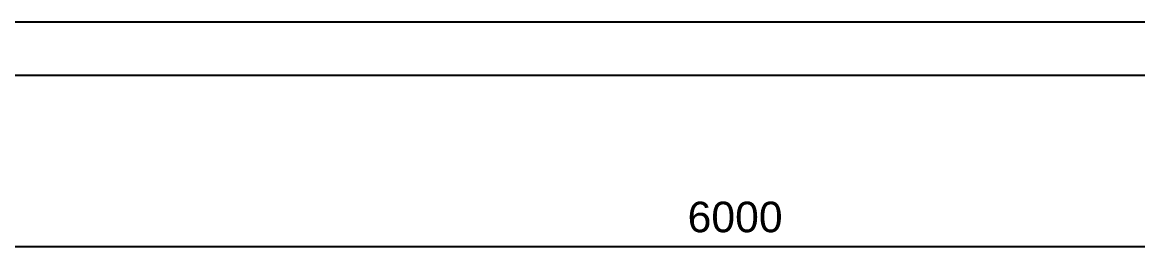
# Model space of a CAD drawing. Header units: millimetres. Extents: x -147 to 1042, y -583 to 258.
# Drawn here: x 238.2 to 342.7, y 236.7 to 257.7 of the extents above; entities that cross this region are included whole.
import ezdxf

# ---------------------------------------------------------------- set-up
doc = ezdxf.new("R2010")
doc.units = ezdxf.units.MM
doc.styles.add('Arial', font='arial.ttf', dxfattribs={"height": 0.2})

# ---------------------------------------------------------------- blocks, each defined once
blk = doc.blocks.new('Unknown-335478933-1131')
at = {"color": 5, "linetype": 'Continuous'}
for p, q in [((1042.02, 257.75), (-146.98, 257.75)), ((1037.02, 252.75), (-141.98, 252.75))]:
    blk.add_line(p, q, dxfattribs=at)
blk = doc.blocks.new('StraightDimension-335478933-2095 - 1830')
at = {"color": 7, "linetype": 'Continuous'}
blk.add_line((185.01, 236.72), (425.01, 236.72), dxfattribs=at)
at = {"color": 0}
blk.add_wipeout([(310.06, 237.47), (310.06, 241.67), (299.96, 241.67), (299.96, 237.47)], dxfattribs=at)
at = {"color": 3, "style": 'Arial'}
blk.add_text('6000', height=2.865, dxfattribs=at).set_placement((300.56, 238.07))

msp = doc.modelspace()

# ---------------------------------------------------------------- block references
msp.add_blockref('Unknown-335478933-1131', (0, 0))

# ---------------------------------------------------------------- next in the draw order: block references
msp.add_blockref('StraightDimension-335478933-2095 - 1830', (0, 0))

doc.saveas('drawing.dxf')
